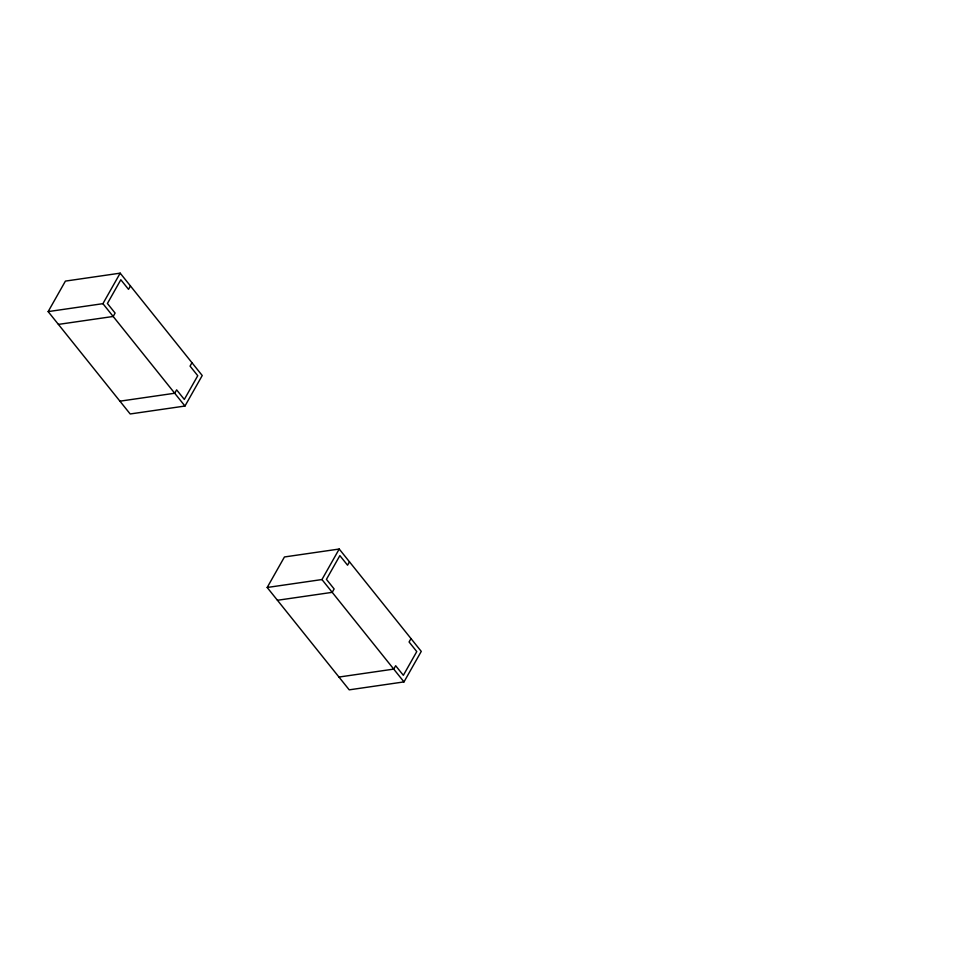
<?xml version="1.0" encoding="UTF-8"?>
<svg xmlns="http://www.w3.org/2000/svg" width="963" height="963" viewBox="0 0 963 963"><rect width="100%" height="100%" fill="white"/><g stroke="black" fill="none" stroke-linecap="round" stroke-linejoin="round"><path stroke-width="1.44" d="M48.15 311.603L65.412 281.1L120.182 273.155L202.23 375.522L184.968 406.037L130.186 413.97L48.15 311.603L102.921 303.67L120.182 273.155M130.438 285.951L128.524 289.345L120.832 279.752L107.411 303.477L115.103 313.071L113.177 316.466L58.406 324.399M191.974 362.726L190.06 366.121L197.752 375.714L184.318 399.44L176.626 389.846L174.712 393.241L119.942 401.174M267.184 587.478L284.446 556.963L339.217 549.03L421.264 651.397L403.991 681.9L349.22 689.845L267.184 587.478L321.955 579.545L339.217 549.03M349.473 561.826L347.559 565.209L339.867 555.615L326.433 579.353L334.125 588.947L332.211 592.341L277.428 600.274M411.008 638.601L409.082 641.984L416.774 651.578L403.353 675.316L395.661 665.722L393.735 669.104L338.964 677.049M102.921 303.67L184.968 406.037M321.955 579.545L403.991 681.9"/></g></svg>
